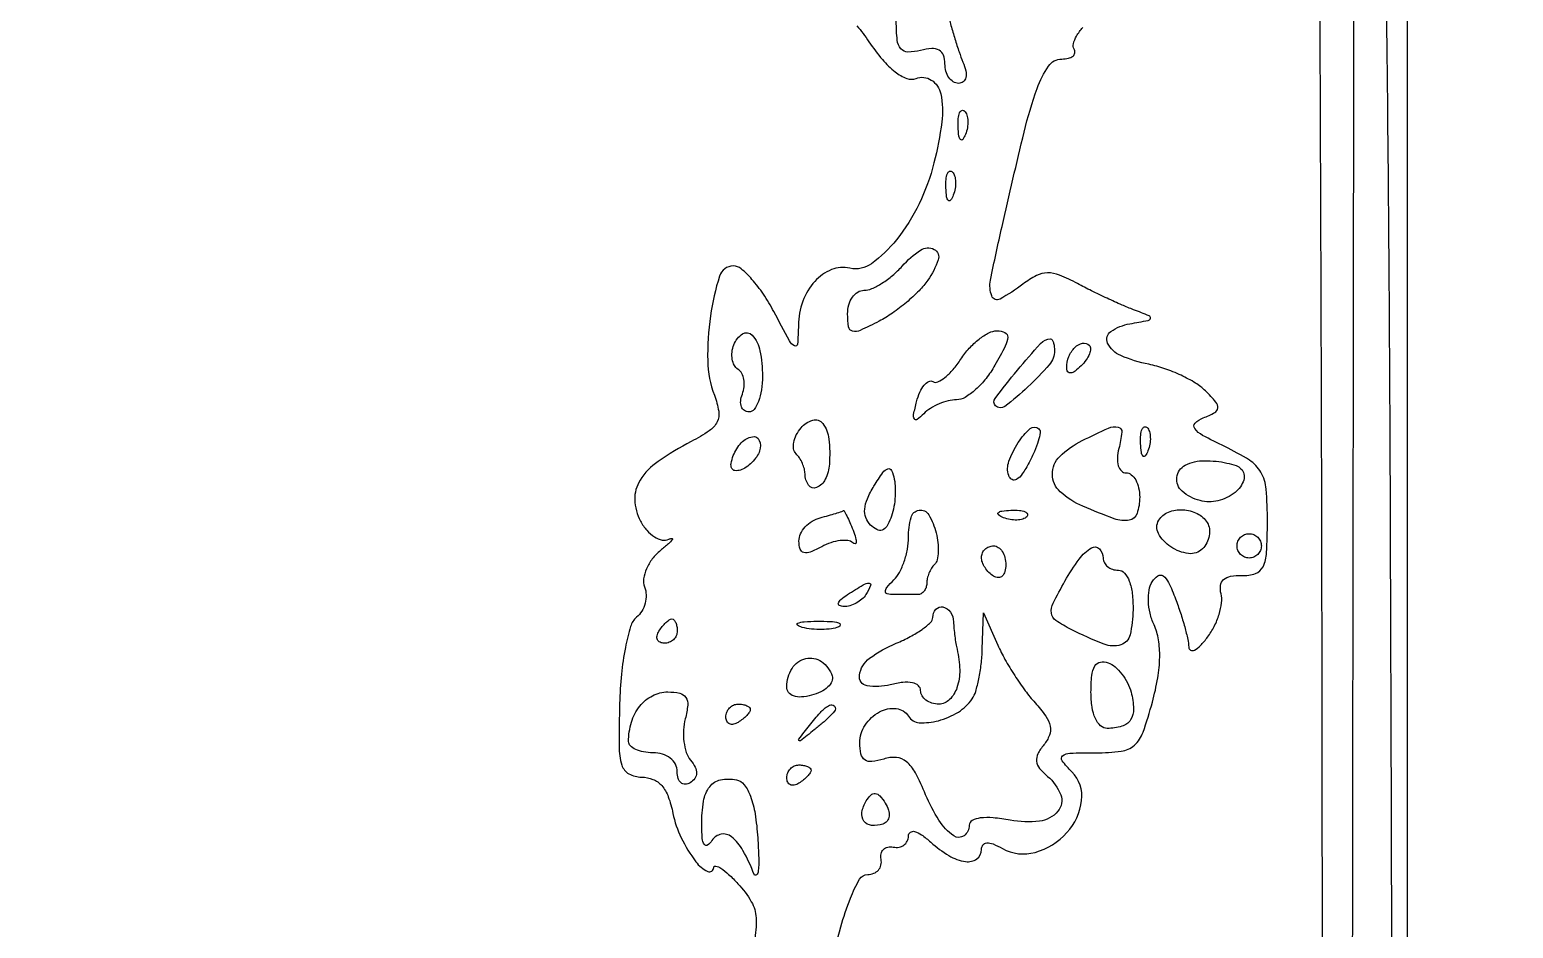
# Model space of a CAD drawing. Header units: inches. Extents: x -279 to 561, y -345 to 342.
# Drawn here: x -215.238 to -214.607, y -305.622 to -305.24 of the extents above; entities that cross this region are included whole.
import ezdxf

# ---------------------------------------------------------------- set-up
doc = ezdxf.new("R2010")
doc.units = ezdxf.units.IN
doc.header["$LTSCALE"] = 0.5
doc.header["$MEASUREMENT"] = 0

msp = doc.modelspace()

# ---------------------------------------------------------------- linework, layer by layer
for points in [[(-215.24463, -303.52452), (-213.73683, -303.52452), (-213.73683, -304.63921, -0.000223), (-213.73713, -305.31067, -0.002383), (-213.73867, -305.58371, -0.001447), (-213.74088, -305.7496, -0.66655), (-213.74843, -305.75261, -0.194955), (-213.74896, -305.75133, -0.000002), (-213.7501, -305.42881, -0.000179), (-213.75122, -305.07371, -0.000107), (-213.75231, -304.65214), (-213.75493, -303.55297), (-215.24463, -303.55297)], [(-213.75752, -303.55556), (-213.75752, -304.6418, -0.000347), (-213.75781, -305.05832, -0.000579), (-213.7587, -305.40896, -0.000014), (-213.75988, -305.72639, -0.413114)], [(-215.87623, -304.5938, 0.000023), (-215.87735, -304.86357, 0.000682)], [(-214.45392, -305.26638, -0.000016), (-214.45524, -305.03786, -0.000633)], [(-214.68985, -305.17029, -0.000013), (-214.68921, -305.34186, -0.000574), (-214.68874, -305.53137, -0.000344), (-214.68858, -305.75649)], [(-214.65237, -306.34436), (-214.65237, -305.46734), (-214.65237, -304.59032), (-215.26144, -304.5889, 0.000465), (-215.49527, -304.58858, 0.000768)], [(-214.88636, -305.23801, -0.022637), (-214.88127, -305.24481, 0.02615), (-214.8755, -305.25242, 0.052271), (-214.87006, -305.25765, 0.073221), (-214.8652, -305.26039, 0.185723), (-214.86122, -305.26039, -0.241703), (-214.85473, -305.26109, -0.197499), (-214.85074, -305.26694, -0.08546), (-214.85028, -305.27897, -0.02858), (-214.85361, -305.29633, -0.051158), (-214.85994, -305.31373, -0.055904), (-214.86954, -305.32894, -0.065471), (-214.88015, -305.33913, -0.218506), (-214.88937, -305.34105, 0.154169), (-214.89715, -305.34167, 0.11328), (-214.90428, -305.34667, 0.096637), (-214.90935, -305.35511, 0.083015), (-214.91123, -305.3653, -0.014422), (-214.9116, -305.37334, -0.547166), (-214.91293, -305.37406, -0.14231), (-214.91502, -305.37195, -0.003314), (-214.9217, -305.35949, 0.026077), (-214.92613, -305.35207, 0.033826), (-214.93097, -305.34579, 0.035953), (-214.93556, -305.34132, 0.177267), (-214.93889, -305.3401, 0.328863), (-214.94478, -305.34444, 0.038559), (-214.9486, -305.36132, 0.041531), (-214.9498, -305.38043, 0.085972), (-214.94696, -305.39506, -0.048745), (-214.94512, -305.40184, -0.159421), (-214.94579, -305.40638, -0.130031), (-214.94915, -305.41019, -0.028122), (-214.95679, -305.4147, 0.032476), (-214.97085, -305.42317, 0.099423), (-214.97852, -305.43116, 0.151078), (-214.98079, -305.43942, 0.115235), (-214.97834, -305.44854, 0.054477), (-214.97567, -305.45244, 0.072818), (-214.97243, -305.45526, 0.091113), (-214.96916, -305.45661, 0.169765), (-214.96635, -305.45624, -0.10645), (-214.96506, -305.45591, -0.628032), (-214.96481, -305.45636, -0.054338), (-214.96643, -305.45813, -0.009807), (-214.96984, -305.46102, 0.057958), (-214.97333, -305.46461, 0.061259), (-214.97583, -305.46884, 0.06853), (-214.97702, -305.47304, 0.126707), (-214.97661, -305.47654, -0.087338), (-214.97597, -305.47985, -0.06926), (-214.97641, -305.48348, -0.069102), (-214.97782, -305.48685, -0.086072), (-214.98003, -305.48943, 0.149182), (-214.98256, -305.49328, 0.022813), (-214.98477, -305.5023, 0.023664), (-214.98644, -305.51357, 0.018034), (-214.98723, -305.52602, 0.007938), (-214.98745, -305.54431, 0.071706), (-214.98628, -305.5522, 0.19526), (-214.98328, -305.55594, 0.127963), (-214.97787, -305.55735, -0.097479), (-214.97306, -305.55829, -0.117904), (-214.96933, -305.56097, -0.09041), (-214.96655, -305.56569, -0.03867), (-214.96456, -305.57275, 0.063636), (-214.96108, -305.58309, 0.048454), (-214.95484, -305.5933, 0.120854), (-214.94979, -305.59743, 0.551263), (-214.94721, -305.5958, -0.486054), (-214.94635, -305.59513, -0.08718), (-214.94419, -305.59607, -0.040662), (-214.94089, -305.59868, -0.017866), (-214.93694, -305.60263, -0.055145), (-214.93125, -305.61028, -0.122975), (-214.92922, -305.61719, -0.059739), (-214.93001, -305.62713, -0.005914)], [(-214.89727, -305.63767, -0.012116), (-214.89318, -305.62098, -0.028619), (-214.88913, -305.60884, -0.034639), (-214.88524, -305.60075, -0.269529), (-214.88175, -305.59873, 0.095974), (-214.8792, -305.59823, 0.117622), (-214.87722, -305.59683, 0.121966), (-214.87613, -305.59473, 0.108337), (-214.87609, -305.59226, -0.100253), (-214.87608, -305.58989, -0.14682), (-214.8751, -305.58807, -0.14682), (-214.87328, -305.58709, -0.100253), (-214.87091, -305.58709, 0.091318), (-214.86845, -305.58713, 0.115453), (-214.86635, -305.58625, 0.123305), (-214.86495, -305.58458, 0.11384), (-214.86445, -305.58241, -0.235796), (-214.86364, -305.58078, -0.231882), (-214.86184, -305.58044, -0.089583), (-214.85886, -305.58186, -0.027832), (-214.85499, -305.58499, 0.048856), (-214.84727, -305.59071, 0.099373), (-214.84019, -305.59324, 0.193373), (-214.83545, -305.59209, 0.242291), (-214.83341, -305.58812, -0.15859), (-214.83277, -305.58616, -0.226913), (-214.83118, -305.5853, -0.110382), (-214.82846, -305.58577, -0.029907), (-214.82449, -305.58769, 0.199082), (-214.81061, -305.58932, 0.140664), (-214.7971, -305.58094, 0.153924), (-214.79083, -305.56728, 0.231628), (-214.795, -305.55512, -0.031315), (-214.79916, -305.5504, -0.410073), (-214.79891, -305.54829, -0.162234), (-214.79586, -305.54717, -0.007751), (-214.78484, -305.547, 0.031688), (-214.774, -305.54631, 0.152042), (-214.76844, -305.54377, 0.12601), (-214.76474, -305.53825, 0.019029), (-214.76076, -305.52544, 0.02273), (-214.7585, -305.5152, 0.037851), (-214.75765, -305.50642, 0.045334), (-214.75817, -305.49893, 0.066878), (-214.76008, -305.49263, -0.048732), (-214.76176, -305.48773, -0.048276), (-214.76247, -305.48258, -0.052149), (-214.76216, -305.47786, -0.096539), (-214.76081, -305.47428, -0.106427), (-214.75842, -305.4718, -0.317277), (-214.75618, -305.47184, -0.125066), (-214.75386, -305.47468, -0.018498), (-214.75095, -305.48156, -0.011772), (-214.74884, -305.48752, -0.012054), (-214.74704, -305.49352, -0.011876), (-214.74572, -305.4988, -0.048459), (-214.74531, -305.50208, 0.27355), (-214.7445, -305.50337, 0.244871), (-214.74289, -305.50337, 0.081908), (-214.74034, -305.50143, 0.027651), (-214.73731, -305.49786, 0.04524), (-214.73446, -305.4933, 0.041465), (-214.73239, -305.48818, 0.044029), (-214.73132, -305.48327, 0.095232), (-214.73156, -305.47942, -0.094922), (-214.73179, -305.47588, -0.18291), (-214.73048, -305.4734, -0.140214), (-214.72752, -305.47199, -0.048927), (-214.72276, -305.47167, 0.089209), (-214.71698, -305.47081, 0.20295), (-214.71374, -305.46793, 0.098143), (-214.71221, -305.4619, 0.013269), (-214.71186, -305.44877, 0.020537), (-214.71242, -305.43496, 0.108981), (-214.71464, -305.42778, 0.123283), (-214.71954, -305.42264, 0.029412), (-214.72996, -305.41688, -0.011031), (-214.73941, -305.4121, -0.109106), (-214.74277, -305.40922, -0.379431), (-214.74259, -305.4069, -0.097631), (-214.73915, -305.40469, 0.029858), (-214.73425, -305.40241, 0.253622), (-214.73297, -305.40044, 0.200442), (-214.73377, -305.39797, 0.018823), (-214.73821, -305.39318, 0.059747), (-214.74241, -305.38988, 0.027136), (-214.74857, -305.38658, 0.026399), (-214.75552, -305.38376, 0.032729), (-214.76226, -305.38191, -0.049331), (-214.77422, -305.37821, -0.18534), (-214.77978, -305.37286, -0.370786), (-214.7784, -305.36791, -0.10469), (-214.77035, -305.36468, 0.004666), (-214.7626, -305.36326, 0.287507), (-214.76162, -305.36234, 0.378008), (-214.76214, -305.36129, 0.006169), (-214.76876, -305.35871, -0.013009), (-214.77367, -305.3567, -0.00586), (-214.78001, -305.35384, -0.005797), (-214.78665, -305.35065, -0.00787), (-214.79256, -305.34761, 0.025788), (-214.80023, -305.34401, 0.099845), (-214.80537, -305.34303, 0.117462), (-214.81003, -305.34419, 0.042488), (-214.81583, -305.34785, -0.035454), (-214.82553, -305.35416, -0.462), (-214.82907, -305.35283, -0.136892), (-214.82957, -305.34609, -0.006243), (-214.82468, -305.32329, -0.003472), (-214.81528, -305.28319, -0.026445), (-214.80974, -305.26462, -0.063835), (-214.80492, -305.25514, -0.248114), (-214.79929, -305.25216, 0.054011), (-214.79646, -305.25186, 0.116973), (-214.7945, -305.25091, 0.188709), (-214.79371, -305.24952, 0.175957), (-214.79405, -305.24791, -0.209886), (-214.79436, -305.24569, -0.061398), (-214.79299, -305.24242, -0.050123), (-214.79037, -305.23874, -0.035798)]]:
    msp.add_lwpolyline(points, format="xyb")
for points in [[(-213.72167, -304.61982, -0.000342), (-213.72213, -305.07766, -0.000611), (-213.72322, -305.45405, -0.000039), (-213.72461, -305.78715, -0.813411), (-213.72648, -305.78752, -0.10071), (-213.72831, -305.77874, -0.000038), (-213.72973, -305.4486, -0.000606), (-213.73083, -305.08185, -0.000369), (-213.73129, -304.64826), (-213.73165, -303.51935), (-213.96054, -303.51932, 0.00003), (-214.10901, -303.5193, 0.000002), (-214.49863, -303.51929, 0.000003), (-214.96343, -303.51928, 0.000003), (-215.47093, -303.51928), (-216.75244, -303.51928), (-216.75244, -303.48052), (-216.75244, -303.44176), (-215.23687, -303.44176), (-213.72131, -303.44176)], [(-214.65882, -305.75821, -0.000318), (-214.65832, -306.1271, -0.002475), (-214.65904, -306.29916, -0.000819), (-214.66026, -306.41145, -0.410571), (-214.66485, -306.41599, 0.079797), (-214.66786, -306.41648, 0.064089), (-214.67082, -306.41789, 0.064942), (-214.67328, -306.41999, 0.087522), (-214.67484, -306.42246, -0.82331), (-214.67667, -306.4221, -0.000011), (-214.67584, -305.77746, -0.000043), (-214.67497, -305.1464, -0.02337), (-214.67313, -305.10837, -0.049798), (-214.67226, -305.10396, -0.081503), (-214.67059, -305.10055, -0.117), (-214.66841, -305.09865, -0.204634), (-214.66607, -305.09846, -0.319501), (-214.6628, -305.10294, -0.00027), (-214.66115, -305.24544, -0.001813), (-214.65974, -305.43815, -0.000434)], [(-214.84761, -305.23277, 0.012403), (-214.84637, -305.23788, 0.008417), (-214.84471, -305.24364, 0.008485), (-214.84292, -305.24916, 0.016781), (-214.84128, -305.25346, -0.044732), (-214.8401, -305.25716, -0.107469), (-214.84009, -305.26003, -0.175234), (-214.84119, -305.26181, -0.168513), (-214.8432, -305.26251, -0.144494), (-214.84539, -305.26186, -0.09942), (-214.84725, -305.26005, -0.0837), (-214.8485, -305.25734, -0.066697), (-214.84893, -305.25415, 0.088371), (-214.84957, -305.25056, 0.181411), (-214.85141, -305.24843, 0.142059), (-214.85457, -305.24773, 0.047964), (-214.85928, -305.24849, -0.059941), (-214.86466, -305.24923, -0.225967), (-214.86767, -305.24785, -0.151406), (-214.86923, -305.24413, -0.02428), (-214.86962, -305.23616, -0.121017), (-214.86701, -305.22552, -0.238369), (-214.8601, -305.22057, -0.254317), (-214.85241, -305.22334, -0.129246)], [(-214.84022, -305.28417, -0.054073), (-214.84137, -305.28632, -0.470617), (-214.84231, -305.28641, -0.168741), (-214.84304, -305.2849, -0.018894), (-214.84335, -305.28104, -0.028489), (-214.84329, -305.27744, -0.077125), (-214.84272, -305.27496, -0.208169), (-214.84176, -305.27402, -0.296942), (-214.84063, -305.27425, -0.126455), (-214.83963, -305.27595, -0.060344), (-214.83922, -305.27846, -0.05415), (-214.83942, -305.28134, -0.051402)], [(-214.8454, -305.31003, -0.054073), (-214.84654, -305.31219, -0.470617), (-214.84749, -305.31228, -0.168741), (-214.84822, -305.31077, -0.018894), (-214.84852, -305.30691, -0.028489), (-214.84847, -305.30331, -0.077125), (-214.84789, -305.30082, -0.208169), (-214.84694, -305.29988, -0.296942), (-214.84581, -305.30012, -0.126455), (-214.84481, -305.30181, -0.060344), (-214.8444, -305.30432, -0.05415), (-214.84459, -305.3072, -0.051402)], [(-214.85619, -305.34612, -0.042312), (-214.85997, -305.35065, -0.022778), (-214.86532, -305.35559, -0.022526), (-214.87127, -305.36015, -0.032731), (-214.87693, -305.36358, -0.012343), (-214.88497, -305.3675, -0.165654), (-214.88819, -305.36783, -0.30534), (-214.88987, -305.36602, -0.039511), (-214.89031, -305.36048, -0.067546), (-214.88979, -305.35664, -0.084268), (-214.88827, -305.35339, -0.099629), (-214.88601, -305.35122, -0.142845), (-214.88335, -305.35044, 0.104571), (-214.88004, -305.34974, 0.036498), (-214.87572, -305.34744, 0.034345), (-214.8712, -305.34413, 0.033816), (-214.86714, -305.34022, -0.058711), (-214.85928, -305.33335, -0.280678), (-214.85358, -305.33304, -0.36816), (-214.85181, -305.33757, -0.069329)], [(-214.92652, -305.38696, -0.03582), (-214.92694, -305.39278, -0.054248), (-214.9282, -305.3977, -0.070967), (-214.93005, -305.40107, -0.236097), (-214.93225, -305.40217, -0.154099), (-214.93419, -305.40156, -0.15229), (-214.93543, -305.39994, -0.114223), (-214.93575, -305.39748, -0.066643), (-214.93506, -305.39457, 0.063662), (-214.9343, -305.39145, 0.070706), (-214.93439, -305.38835, 0.080361), (-214.93528, -305.38575, 0.132318), (-214.93686, -305.38406, -0.131866), (-214.93845, -305.38238, -0.080424), (-214.93935, -305.37978, -0.070839), (-214.93944, -305.37669, -0.063913), (-214.93868, -305.37358, -0.158233), (-214.93497, -305.369, -0.367686), (-214.9309, -305.36952, -0.137409), (-214.92756, -305.37618, -0.048004)], [(-214.82768, -305.38231, -0.038078), (-214.83146, -305.3879, -0.042564), (-214.83591, -305.39264, -0.047045), (-214.84036, -305.39594, -0.135614), (-214.84402, -305.39696, 0.061101), (-214.84752, -305.39741, 0.038866), (-214.85142, -305.39872, 0.038655), (-214.8551, -305.40064, 0.056883), (-214.85795, -305.40291, -0.033709), (-214.86075, -305.40536, -0.448423), (-214.86195, -305.40513, -0.187316), (-214.86226, -305.40323, -0.012585), (-214.86098, -305.3978, -0.038159), (-214.85959, -305.39375, -0.067858), (-214.85777, -305.39074, -0.105925), (-214.85584, -305.38918, -0.261446), (-214.85408, -305.38925, 0.252435), (-214.85199, -305.38937, 0.060177), (-214.84893, -305.38747, 0.047623), (-214.84549, -305.38413, 0.031132), (-214.84218, -305.37971, -0.039722), (-214.83862, -305.37511, -0.041867), (-214.83442, -305.37122, -0.04567), (-214.83026, -305.36852, -0.121094), (-214.82683, -305.36768, -0.106361), (-214.82344, -305.36842, -0.310662), (-214.82226, -305.37036, -0.104096), (-214.82329, -305.37418, -0.011084)], [(-214.80238, -305.3761, -0.180255), (-214.8046, -305.38206, -0.026639), (-214.81366, -305.39148, -0.023746), (-214.82344, -305.39977, -0.376785), (-214.82745, -305.39951, -0.375694), (-214.82766, -305.39642, -0.009329), (-214.81817, -305.38446, -0.01121), (-214.80829, -305.37301, -0.212234), (-214.80406, -305.37113, -0.252426), (-214.80341, -305.37148, -0.063839), (-214.80287, -305.37259, -0.049571), (-214.8025, -305.3742, -0.032166)], [(-214.79108, -305.3826, -0.034019), (-214.79362, -305.38481, -0.131573), (-214.79554, -305.38559, -0.290264), (-214.79672, -305.38504, -0.142677), (-214.7972, -305.38337, -0.094783), (-214.7963, -305.37863, -0.102202), (-214.79371, -305.37471, -0.145728), (-214.79048, -305.37296, -0.253202), (-214.78764, -305.3738, -0.212536), (-214.78707, -305.37528, -0.080535), (-214.78755, -305.37749, -0.061283), (-214.78894, -305.38006, -0.041736)], [(-214.89808, -305.42433, -0.092714), (-214.89979, -305.43078, -0.188956), (-214.90354, -305.4343, -0.351327), (-214.90693, -305.43328, -0.151087), (-214.90842, -305.42846, 0.066133), (-214.90869, -305.42637, 0.039097), (-214.90954, -305.42399, 0.03844), (-214.91078, -305.4217, 0.052863), (-214.91225, -305.41989, -0.160239), (-214.91326, -305.41788, -0.08539), (-214.91321, -305.41507, -0.070255), (-214.91212, -305.4119, -0.055376), (-214.91012, -305.40886, -0.153075), (-214.90516, -305.40565, -0.303839), (-214.9009, -305.40706, -0.14012), (-214.89825, -305.41365, -0.044546)], [(-214.81317, -305.42369, -0.025951), (-214.81606, -305.42849, -0.104114), (-214.81851, -305.43085, -0.278487), (-214.82041, -305.43088, -0.182817), (-214.82184, -305.42914, -0.169328), (-214.82175, -305.42313, -0.056871), (-214.81778, -305.41517, -0.066908), (-214.81269, -305.40925, -0.397248), (-214.80898, -305.40936, -0.240789), (-214.80847, -305.41094, -0.031159), (-214.80928, -305.41451, -0.030752), (-214.81086, -305.41891, -0.02102)], [(-214.77502, -305.41769, 0.049804), (-214.77565, -305.42169, 0.086529), (-214.77526, -305.42503, 0.126717), (-214.77395, -305.42721, 0.197013), (-214.77195, -305.42803, -0.174068), (-214.76974, -305.42882, -0.093326), (-214.76787, -305.43107, -0.073613), (-214.7666, -305.43442, -0.053873), (-214.76617, -305.43838, -0.080061), (-214.76729, -305.44532, -0.279914), (-214.7706, -305.44814, -0.127441), (-214.77697, -305.44754, -0.015142), (-214.79028, -305.44226, -0.081426), (-214.79994, -305.43606, -0.209736), (-214.80328, -305.42866, -0.205096), (-214.80013, -305.42107, -0.078122), (-214.79058, -305.41431, -0.009462), (-214.77936, -305.409, -0.160454), (-214.77535, -305.40858, -0.382088), (-214.77376, -305.41077, -0.038271)], [(-214.76264, -305.41866, -0.054073), (-214.76378, -305.42081, -0.470617), (-214.76472, -305.4209, -0.168741), (-214.76546, -305.41939, -0.018894), (-214.76576, -305.41553, -0.028489), (-214.7657, -305.41193, -0.077125), (-214.76513, -305.40945, -0.208169), (-214.76418, -305.4085, -0.296942), (-214.76304, -305.40874, -0.126455), (-214.76204, -305.41043, -0.060344), (-214.76164, -305.41294, -0.05415), (-214.76183, -305.41583, -0.051402)], [(-214.9277, -305.41866, -0.068669), (-214.92894, -305.42116, -0.047422), (-214.93096, -305.4236, -0.047417), (-214.93339, -305.42561, -0.068602), (-214.9359, -305.42685, -0.108271), (-214.93819, -305.42709, -0.257062), (-214.93954, -305.42614, -0.161356), (-214.93983, -305.42399, -0.045328), (-214.9389, -305.4207, -0.096137), (-214.93549, -305.41524, -0.16139), (-214.93079, -305.41266, -0.352314), (-214.92787, -305.41424, -0.181604)], [(-214.87194, -305.4473, -0.049584), (-214.8737, -305.45081, -0.17226), (-214.87566, -305.45235, -0.206678), (-214.87791, -305.45216, -0.073641), (-214.88056, -305.4502, -0.108351), (-214.88256, -305.44707, -0.1109), (-214.88305, -305.44341, -0.081693), (-214.88193, -305.43902, -0.035066), (-214.8791, -305.43364, -0.013343), (-214.87531, -305.42787, -0.161171), (-214.87322, -305.4263, -0.3893), (-214.87167, -305.42699, -0.050677), (-214.87048, -305.43075, -0.046273), (-214.87004, -305.4345, -0.02758), (-214.87019, -305.43901, -0.027445), (-214.87084, -305.44352, -0.042159)], [(-214.72311, -305.42626, -0.281601), (-214.72194, -305.43111, -0.15005), (-214.72561, -305.43635, -0.105684), (-214.73288, -305.43988, -0.124913), (-214.7405, -305.43982, -0.113623), (-214.74807, -305.43586, -0.248648), (-214.7504, -305.42994, -0.254161), (-214.74681, -305.4248, -0.116239), (-214.73858, -305.42286, -0.025698), (-214.73371, -305.42311, -0.028445), (-214.72906, -305.42386, -0.029511), (-214.72521, -305.42495, -0.113197)], [(-214.888, -305.45244, -0.018816), (-214.88691, -305.45566, -0.078866), (-214.88663, -305.45768, -0.409477), (-214.88717, -305.4582, -0.196975), (-214.88813, -305.4578, 0.168727), (-214.89018, -305.45681, 0.060025), (-214.89347, -305.45682, 0.051153), (-214.89738, -305.45771, 0.041007), (-214.90134, -305.45943, -0.02703), (-214.90617, -305.46169, -0.157694), (-214.90894, -305.46189, -0.262771), (-214.91049, -305.46043, -0.075299), (-214.911, -305.45704, -0.109592), (-214.91032, -305.45397, -0.075819), (-214.90834, -305.45101, -0.070871), (-214.90541, -305.44859, -0.073344), (-214.90195, -305.44711, 0.003915), (-214.89843, -305.44616, 0.005703), (-214.89534, -305.44527, 0.002993), (-214.89274, -305.44446, 0.094137), (-214.89216, -305.44415, -0.467301), (-214.89174, -305.44423, -0.009877), (-214.89063, -305.44634, -0.015519), (-214.88937, -305.44907, -0.008929)], [(-214.85268, -305.45359, -0.035947), (-214.85192, -305.45768, -0.040931), (-214.8518, -305.46166, -0.045113), (-214.85228, -305.46499, -0.139262), (-214.85337, -305.46696, 0.05978), (-214.85464, -305.46857, 0.039043), (-214.85572, -305.47069, 0.03899), (-214.85645, -305.47296, 0.058715), (-214.85669, -305.47502, -0.080377), (-214.85698, -305.47683, -0.091482), (-214.85783, -305.47836, -0.100741), (-214.85909, -305.47939, -0.121457), (-214.86057, -305.47976), (-214.86513, -305.47976), (-214.87066, -305.47976, -0.051663), (-214.87346, -305.47947, -0.354955), (-214.87428, -305.47846, -0.180052), (-214.87364, -305.47676, -0.018208), (-214.87066, -305.47355, 0.075503), (-214.86827, -305.47032, 0.038434), (-214.86627, -305.46567, 0.037078), (-214.86491, -305.46046, 0.045545), (-214.86445, -305.45545, -0.063409), (-214.86337, -305.447, -0.298802), (-214.85993, -305.44388, -0.311752), (-214.85584, -305.44584, -0.065663)], [(-214.81412, -305.44667, -0.126455), (-214.81581, -305.44767, -0.060344), (-214.81832, -305.44808, -0.05415), (-214.82121, -305.44789, -0.051402), (-214.82404, -305.44708, -0.054073), (-214.82619, -305.44594, -0.470617), (-214.82628, -305.44499, -0.168741), (-214.82477, -305.44426, -0.018894), (-214.82091, -305.44396, -0.028489), (-214.81731, -305.44401, -0.077125), (-214.81483, -305.44459, -0.208169), (-214.81388, -305.44554, -0.296942)], [(-214.73744, -305.44917, -0.106708), (-214.73653, -305.45174, -0.077915), (-214.73661, -305.45477, -0.073646), (-214.73765, -305.45779, -0.07732), (-214.7395, -305.46033, -0.232792), (-214.74537, -305.46233, -0.113561), (-214.75296, -305.45951, -0.122546), (-214.7582, -305.45383, -0.269997), (-214.75805, -305.44814, -0.162312), (-214.75396, -305.44472, -0.106363), (-214.74784, -305.44372, -0.10253), (-214.74167, -305.44533, -0.140479)], [(-214.82307, -305.46713, -0.066118), (-214.82345, -305.46998, -0.138808), (-214.82459, -305.47189, -0.191142), (-214.82628, -305.47256, -0.139169), (-214.82824, -305.472, -0.06081), (-214.83022, -305.47041, -0.051032), (-214.83189, -305.46831, -0.053229), (-214.83303, -305.46603, -0.089642), (-214.83341, -305.46393, -0.105429), (-214.83302, -305.46208, -0.099231), (-214.83189, -305.4605, -0.096318), (-214.83021, -305.45944, -0.092995), (-214.82824, -305.45907, -0.153634), (-214.82627, -305.45969, -0.097988), (-214.82459, -305.46144, -0.080552), (-214.82345, -305.46405, -0.062283)], [(-214.78169, -305.46424, 0.124206), (-214.78119, -305.46621, 0.10078), (-214.77979, -305.46789, 0.090584), (-214.77769, -305.46902, 0.078509), (-214.77522, -305.46941, -0.217652), (-214.77261, -305.4706, -0.089897), (-214.77059, -305.47402, -0.060953), (-214.76933, -305.47935, -0.031362), (-214.76899, -305.48622, -0.05298), (-214.77027, -305.49688, -0.265692), (-214.77419, -305.50113, -0.172675), (-214.78131, -305.50087, -0.022599), (-214.79534, -305.49456, -0.032753), (-214.80176, -305.49077, -0.214812), (-214.80367, -305.48765, -0.148142), (-214.80295, -305.48346, -0.013585), (-214.79793, -305.47405, -0.02843), (-214.79189, -305.46471, -0.099501), (-214.78663, -305.45989, -0.345643), (-214.78331, -305.4603, -0.198252)], [(-214.71444, -305.45907, -0.099038), (-214.71484, -305.46104, -0.097945), (-214.71596, -305.46272, -0.097945), (-214.71764, -305.46384, -0.099038), (-214.71962, -305.46424, -0.099038), (-214.72159, -305.46384, -0.097945), (-214.72327, -305.46272, -0.097945), (-214.72439, -305.46104, -0.099038), (-214.72479, -305.45907, -0.099038), (-214.72439, -305.45709, -0.097945), (-214.72327, -305.45541, -0.097945), (-214.72159, -305.45429, -0.099038), (-214.71962, -305.45389, -0.099038), (-214.71764, -305.45429, -0.097945), (-214.71596, -305.45541, -0.097945), (-214.71484, -305.45709, -0.099038)], [(-214.88255, -305.47976, -0.075854), (-214.88423, -305.48173, -0.054031), (-214.88662, -305.48339, -0.053889), (-214.88932, -305.4845, -0.074131), (-214.89191, -305.48485, -0.102799), (-214.89379, -305.48443, -0.37991), (-214.89425, -305.48342, -0.147021), (-214.89318, -305.48184, -0.027275), (-214.89031, -305.47976, -0.008108), (-214.88368, -305.47562, -0.136158), (-214.88122, -305.47494, -0.541951), (-214.88055, -305.47596, -0.034464)], [(-214.84528, -305.49139, 0.014054), (-214.84511, -305.49425, 0.009564), (-214.84476, -305.49748, 0.009644), (-214.84431, -305.50059, 0.019062), (-214.8438, -305.50303, -0.056128), (-214.84267, -305.51176, -0.084341), (-214.84383, -305.51933, -0.116553), (-214.84697, -305.52442, -0.199246), (-214.85152, -305.52631, -0.072241), (-214.85448, -305.52588, -0.0872), (-214.857, -305.52463, -0.100446), (-214.85868, -305.52276, -0.134291), (-214.85928, -305.52058, 0.21819), (-214.86024, -305.51848, 0.131105), (-214.86275, -305.51726, 0.076525), (-214.86683, -305.51711, 0.032626), (-214.87221, -305.51809, -0.103092), (-214.88206, -305.51849, -0.408528), (-214.88528, -305.51406, -0.200042), (-214.88095, -305.50685, -0.060772), (-214.86962, -305.50045, 0.023358), (-214.86368, -305.49765, 0.032352), (-214.85866, -305.49457, 0.033695), (-214.85504, -305.49163, 0.208074), (-214.8541, -305.48947, -0.184), (-214.85279, -305.48602, -0.27064), (-214.84978, -305.48504, -0.196093), (-214.8466, -305.48722, -0.138472)], [(-214.96273, -305.49527, -0.105053), (-214.96315, -305.49725, -0.099167), (-214.96434, -305.49893, -0.09642), (-214.96611, -305.50005, -0.093332), (-214.96821, -305.50045, -0.108972), (-214.97004, -305.50004, -0.182303), (-214.97113, -305.49893, -0.161196), (-214.9713, -305.49725, -0.082592), (-214.97049, -305.49527, -0.029505), (-214.96909, -305.49329, -0.035638), (-214.96756, -305.49162, -0.038439), (-214.9661, -305.49044, -0.151918), (-214.96501, -305.4901, -0.210953), (-214.96414, -305.49049, -0.081139), (-214.9634, -305.49162, -0.061769), (-214.96289, -305.49329, -0.042167)], [(-214.89409, -305.49349, -0.06278), (-214.89719, -305.49431, -0.030339), (-214.90128, -305.49461, -0.029507), (-214.90564, -305.49441, -0.037336), (-214.90961, -305.49369, -0.087174), (-214.9116, -305.49277, -0.597527), (-214.91151, -305.49195, -0.080377), (-214.90877, -305.49132, -0.012823), (-214.90324, -305.49111, -0.014395), (-214.89766, -305.4912, -0.052471), (-214.89415, -305.49173, -0.333666), (-214.89349, -305.49257, -0.31318)], [(-214.81065, -305.52574, -0.030087), (-214.80611, -305.53141, -0.102529), (-214.80423, -305.53572, -0.143298), (-214.80454, -305.53957, -0.082681), (-214.8069, -305.54363, 0.054899), (-214.80942, -305.54744, 0.148465), (-214.80999, -305.5506, 0.142428), (-214.80871, -305.55363, 0.04903), (-214.80533, -305.55704, -0.12837), (-214.79974, -305.56483, -0.274939), (-214.80094, -305.57186, -0.188905), (-214.80881, -305.57607, -0.076038), (-214.8212, -305.57566, 0.023165), (-214.82845, -305.57464, 0.053965), (-214.83392, -305.57472, 0.089761), (-214.83737, -305.5758, 0.279414), (-214.83859, -305.5778, -0.237473), (-214.84083, -305.58225, -0.322733), (-214.84517, -305.58231, -0.099358), (-214.85147, -305.57571, -0.042111), (-214.85714, -305.56482, 0.022359), (-214.86152, -305.55554, 0.095523), (-214.86533, -305.55079, 0.157416), (-214.86957, -305.54903, 0.097168), (-214.87498, -305.54965, -0.046314), (-214.87996, -305.55073, -0.182012), (-214.88296, -305.55, -0.19287), (-214.88463, -305.54752, -0.052729), (-214.88514, -305.54273, -0.147021), (-214.88289, -305.53526, -0.122858), (-214.87677, -305.52964, -0.151195), (-214.86966, -305.52822, -0.232799), (-214.86445, -305.53148, 0.245249), (-214.85984, -305.53422, 0.080513), (-214.85175, -305.53336, 0.071205), (-214.84324, -305.52968, 0.105362), (-214.83737, -305.5241, 0.078215), (-214.83587, -305.52095, 0.021721), (-214.83454, -305.51562, 0.021368), (-214.83354, -305.50938, 0.020927), (-214.83307, -305.50303), (-214.83257, -305.48752), (-214.82646, -305.50127, 0.024048), (-214.82342, -305.50732, 0.014818), (-214.81929, -305.51413, 0.01485), (-214.81481, -305.52065, 0.025643)], [(-214.89689, -305.51434, -0.188351), (-214.89701, -305.51664, -0.098061), (-214.8987, -305.51902, -0.074309), (-214.90171, -305.52112, -0.051146), (-214.90562, -305.52258, -0.046587), (-214.90997, -305.52329, -0.100994), (-214.91331, -305.52285, -0.151523), (-214.91538, -305.52133, -0.160414), (-214.91617, -305.51893, -0.141676), (-214.91392, -305.51115, -0.195966), (-214.90808, -305.50697, -0.215042), (-214.90141, -305.50825, -0.160242)], [(-214.76983, -305.5212, -0.053196), (-214.76875, -305.52832, -0.157146), (-214.77005, -305.53303, -0.177754), (-214.77371, -305.53575, -0.071833), (-214.77996, -305.53665, -0.188609), (-214.78278, -305.53555, -0.101087), (-214.78499, -305.53248, -0.069514), (-214.7864, -305.52762, -0.036149), (-214.78686, -305.5213, -0.025281), (-214.7865, -305.51418, -0.105864), (-214.78519, -305.51012, -0.214092), (-214.78289, -305.50846, -0.143622), (-214.77961, -305.50873, -0.08646), (-214.77665, -305.5105, -0.048583), (-214.77375, -305.51354, -0.046583), (-214.77133, -305.51728, -0.055871)], [(-214.95932, -305.53251, 0.050461), (-214.96007, -305.53732, 0.045047), (-214.95989, -305.54238, 0.047702), (-214.95887, -305.54692, 0.094304), (-214.95709, -305.55015, -0.053172), (-214.95511, -305.55313, -0.126346), (-214.95451, -305.5557, -0.155283), (-214.95526, -305.5579, -0.094915), (-214.9573, -305.55978, -0.130347), (-214.95936, -305.5604, -0.189834), (-214.96113, -305.55977, -0.144925), (-214.96233, -305.5579, -0.070066), (-214.96273, -305.55506, 0.12119), (-214.9635, -305.55191, 0.106973), (-214.96568, -305.5493, 0.093907), (-214.96901, -305.54759, 0.072022), (-214.97307, -305.547, -0.043961), (-214.97703, -305.54665, -0.063754), (-214.98038, -305.5456, -0.083526), (-214.98264, -305.54407, -0.20455), (-214.98342, -305.54225, -0.073657), (-214.98219, -305.534, -0.093866), (-214.97864, -305.52719, -0.106069), (-214.97325, -305.52273, -0.120488), (-214.96674, -305.52114, -0.053866), (-214.96169, -305.52168, -0.196779), (-214.9591, -305.52347, -0.171078), (-214.95829, -305.52677, -0.039115)], [(-214.93169, -305.52859, -0.151918), (-214.93203, -305.52968, -0.038439), (-214.93321, -305.53114, -0.035638), (-214.93488, -305.53268, -0.029505), (-214.93686, -305.53407, -0.082592), (-214.93884, -305.53488, -0.161196), (-214.94052, -305.53472, -0.182303), (-214.94163, -305.53362, -0.108972), (-214.94204, -305.53179, -0.093332), (-214.94164, -305.5297, -0.09642), (-214.94052, -305.52792, -0.099167), (-214.93884, -305.52673, -0.105053), (-214.93686, -305.52631, -0.042167), (-214.93488, -305.52648, -0.061769), (-214.93321, -305.52698, -0.081139), (-214.93208, -305.52772, -0.210953)], [(-214.89548, -305.52826, -0.184603), (-214.8959, -305.52936, -0.013803), (-214.89814, -305.53173, -0.017649), (-214.90107, -305.53445, -0.012436), (-214.90454, -305.53731, -0.001576), (-214.91038, -305.54187, -0.377591), (-214.911, -305.54183, -0.377591), (-214.91104, -305.5412, -0.001576), (-214.90649, -305.53536, -0.017685), (-214.90188, -305.5299, -0.065617), (-214.89845, -305.52698, -0.241985), (-214.89648, -305.52679, -0.307699)], [(-214.90583, -305.55445, -0.151918), (-214.90617, -305.55554, -0.038439), (-214.90735, -305.557, -0.035638), (-214.90902, -305.55854, -0.029505), (-214.911, -305.55993, -0.082592), (-214.91298, -305.56074, -0.161196), (-214.91465, -305.56058, -0.182303), (-214.91577, -305.55949, -0.108972), (-214.91617, -305.55765, -0.093332), (-214.91578, -305.55556, -0.09642), (-214.91465, -305.55378, -0.099167), (-214.91298, -305.55259, -0.105053), (-214.911, -305.55217, -0.042167), (-214.90902, -305.55234, -0.061769), (-214.90735, -305.55284, -0.081139), (-214.90621, -305.55358, -0.210953)], [(-214.92851, -305.58321, -0.009918), (-214.92811, -305.59167, -0.031032), (-214.9283, -305.59737, -0.179603), (-214.92906, -305.59893, -0.532589), (-214.93001, -305.59873, 0.031116), (-214.93481, -305.5885, 0.09811), (-214.93965, -305.58272, 0.220743), (-214.94409, -305.58161, 0.206542), (-214.94797, -305.58426, -0.092245), (-214.94982, -305.58625, -0.431868), (-214.95119, -305.586, -0.126438), (-214.95207, -305.5834, -0.017167), (-214.9523, -305.5776, -0.040056), (-214.95156, -305.56758, -0.125788), (-214.94892, -305.56142, -0.178826), (-214.94431, -305.55851, -0.100706), (-214.93761, -305.55846, -0.185666), (-214.93424, -305.56057, -0.072901), (-214.93159, -305.56545, -0.049618), (-214.92965, -305.57296, -0.021607)], [(-214.87528, -305.57728, -0.105435), (-214.88011, -305.57787, -0.21625), (-214.88336, -305.57603, -0.203585), (-214.88424, -305.57226, -0.095285), (-214.88242, -305.56748, -0.060422), (-214.88041, -305.56496, -0.226851), (-214.87854, -305.56432, -0.186249), (-214.8766, -305.56534, -0.040481), (-214.87431, -305.56843, -0.059411), (-214.87294, -305.57137, -0.10734), (-214.87266, -305.574, -0.141913), (-214.8735, -305.57602, -0.142632)]]:
    msp.add_lwpolyline(points, format="xyb", close=True)

doc.saveas('drawing.dxf')
